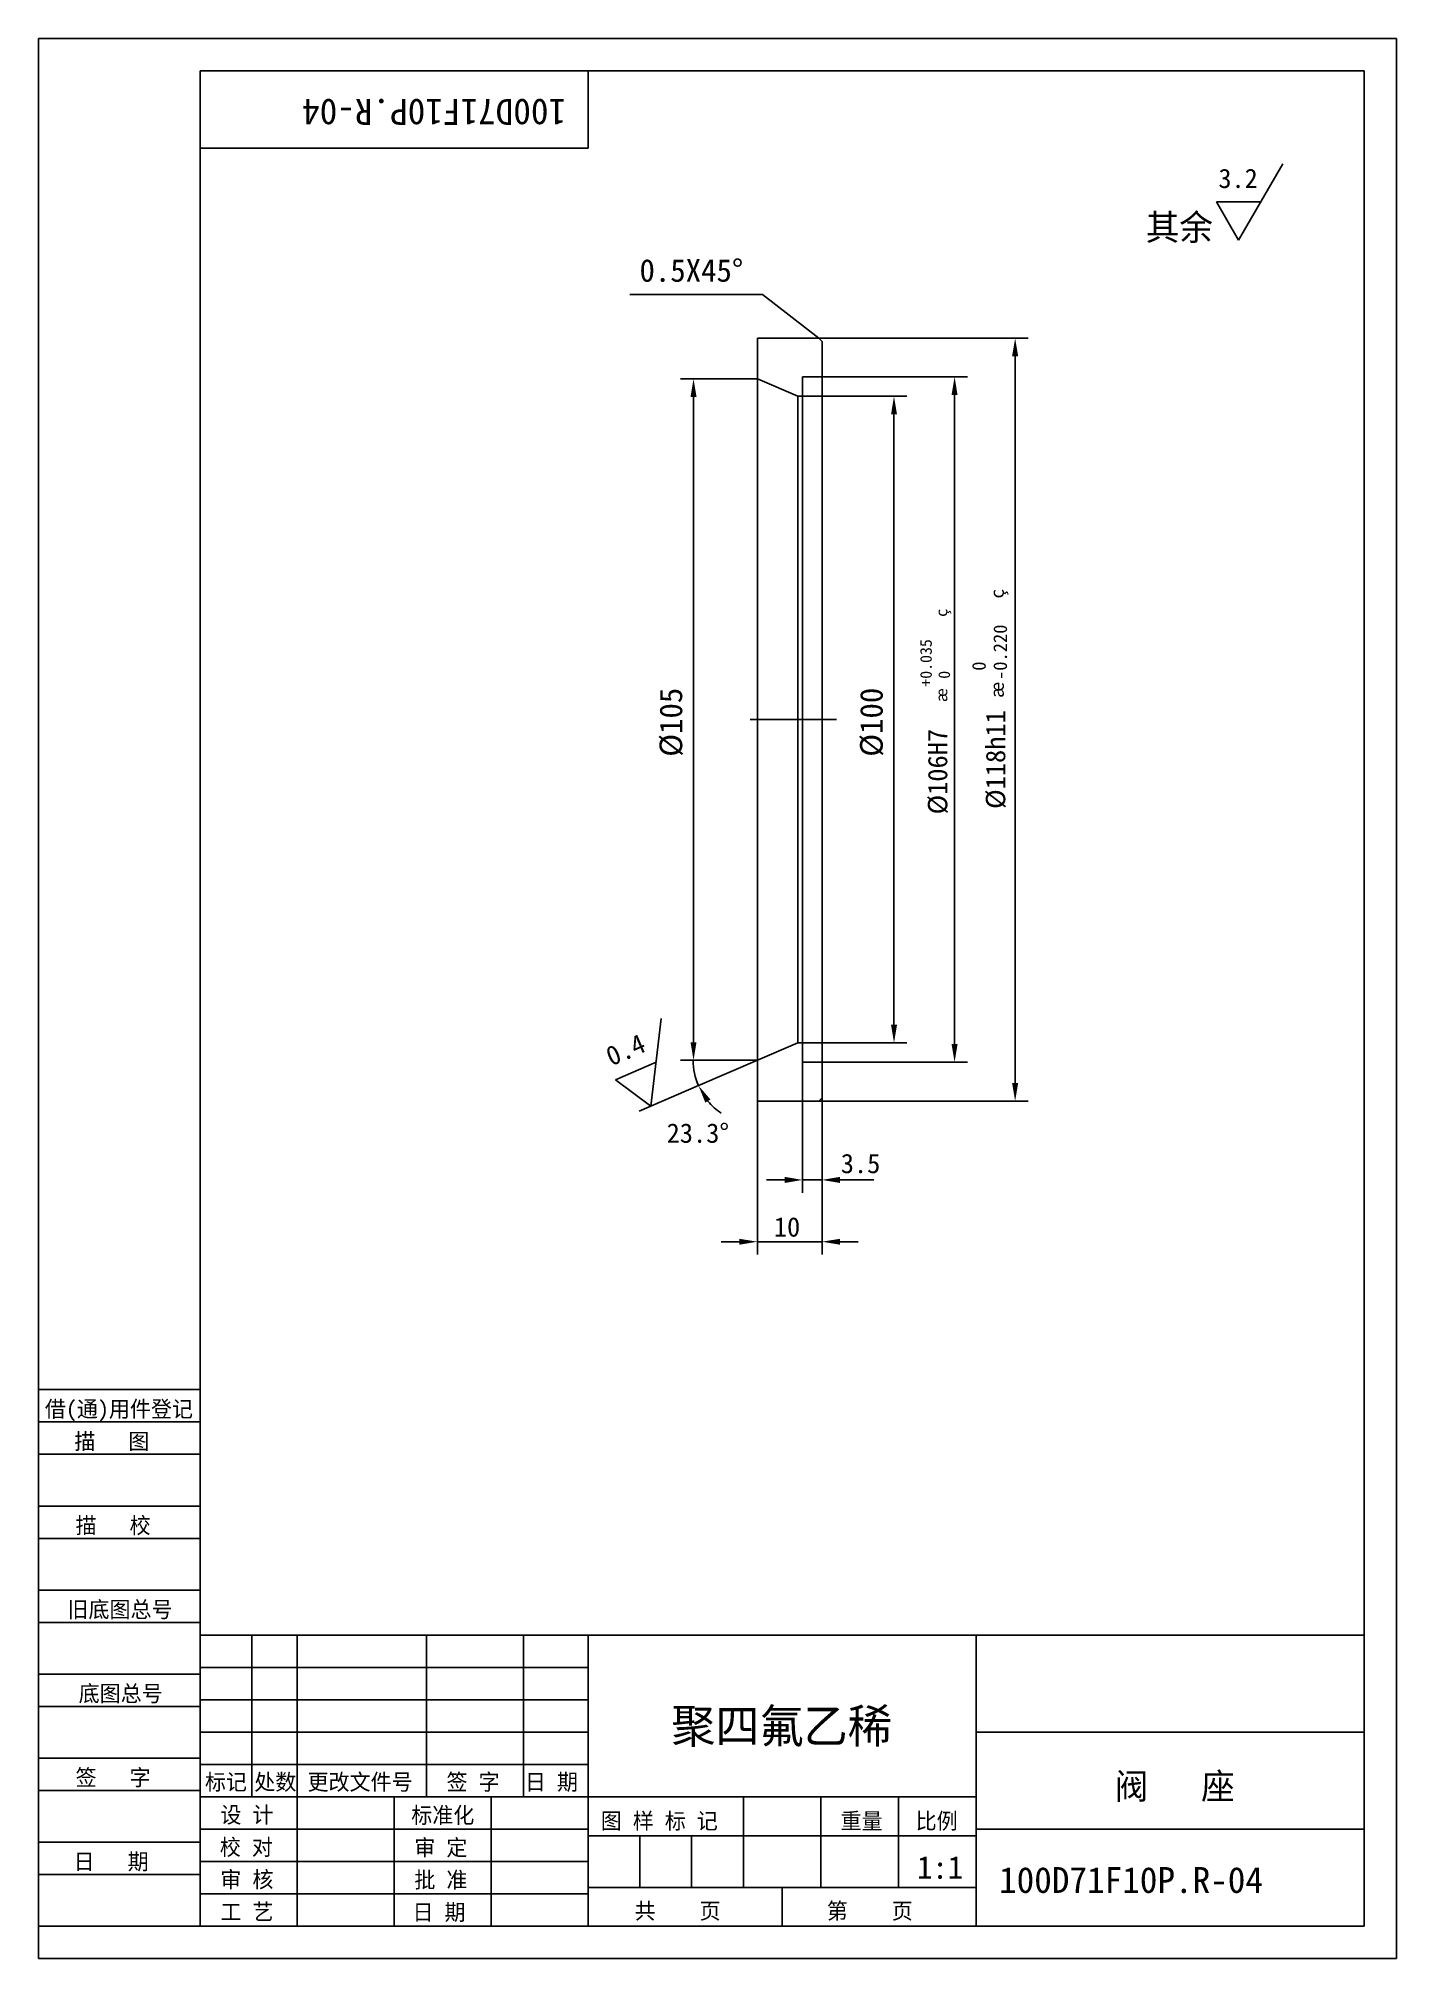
# Model space of a CAD drawing. Header units: metres. Extents: x 0 to 210, y 0 to 297.
import ezdxf

# ---------------------------------------------------------------- set-up
doc = ezdxf.new("R2010")
doc.units = ezdxf.units.M
for name, color, linetype in [('C', 6, 'Continuous'), ('D', 1, 'Continuous'), ('FL', 5, 'Continuous'), ('T', 7, 'Continuous'), ('TL', 4, 'Continuous')]:
    doc.layers.add(name, color=color, linetype=linetype)

# ---------------------------------------------------------------- blocks, each defined once
blk = doc.blocks.new('TUKUN4')
at = {"layer": 'FL'}
for p, q in [((0, 297), (0, 0)), ((210, 297), (0, 297)), ((210, 0), (210, 297)), ((0, 78), (25, 78)), ((0, 70), (25, 70)), ((0, 65), (25, 65)), ((0, 57), (25, 57)), ((0, 52), (25, 52)), ((33, 25), (33, 50)), ((40, 5), (40, 50)), ((60, 25), (60, 50)), ((75, 25), (75, 50)), ((25, 45), (85, 45)), ((0, 44), (25, 44)), ((0, 39), (25, 39)), ((25, 40), (85, 40)), ((25, 35), (85, 35)), ((0, 31), (25, 31)), ((25, 30), (85, 30)), ((0, 26), (25, 26)), ((70, 5), (70, 25)), ((0, 18), (25, 18)), ((25, 20), (85, 20)), ((25, 15), (85, 15)), ((0, 13), (25, 13)), ((25, 10), (85, 10)), ((0, 0), (210, 0))]:
    blk.add_line(p, q, dxfattribs=at)
at = {"layer": 'TL'}
for p, q in [((25, 5), (25, 292)), ((205, 292), (25, 292)), ((85, 292), (85, 280)), ((205, 5), (205, 292)), ((85, 280), (25, 280)), ((0, 88), (25, 88)), ((0, 83), (25, 83)), ((205, 50), (25, 50)), ((85, 5), (85, 50)), ((145, 5), (145, 50)), ((205, 35), (145, 35)), ((145, 25), (25, 25)), ((55, 5), (55, 25)), ((109, 11), (109, 25)), ((121, 11), (121, 25)), ((133, 11), (133, 25)), ((85, 19), (145, 19)), ((93, 11), (93, 19)), ((101, 11), (101, 19)), ((205, 20), (145, 20)), ((145, 11), (85, 11)), ((115, 5), (115, 11)), ((0, 5), (205, 5))]:
    blk.add_line(p, q, dxfattribs=at)
at = {"layer": 'T'}
for s, p in [('借(通)用件登记', (1, 83.76)), ('描   图', (5.56, 78.76)), ('描   校', (5.74, 65.76)), ('旧底图总号', (4.49, 52.76)), ('底图总号', (6.22, 39.76)), ('签   字', (5.74, 26.76)), ('标记', (25.75, 26.07)), ('处数', (33.38, 26.07)), ('更改文件号', (41.61, 26.07)), ('签 字', (63.1, 26.07)), ('日 期', (75.23, 26.07)), ('设 计', (28.14, 20.99)), ('标准化', (57.65, 20.93)), ('图 样 标 记', (86.95, 20.04)), ('重量', (124.03, 20.04)), ('比例', (135.64, 20.04)), ('校 对', (28.05, 15.99)), ('审 定', (58.13, 15.93)), ('日   期', (5.45, 13.76)), ('审 核', (28.14, 10.99)), ('批 准', (58.13, 10.93)), ('共    页', (92.18, 6.13)), ('第    页', (121.9, 6.13)), ('工 艺', (28.14, 5.99)), ('日 期', (57.84, 5.93))]:
    blk.add_text(s, height=2.5, dxfattribs=at).set_placement(p)

msp = doc.modelspace()

# ---------------------------------------------------------------- linework, layer by layer
at = {"layer": 'C'}
msp.add_line((110.03, 191.64), (123.41, 191.64), dxfattribs=at)
at = {"layer": 'D'}
for p, q in [((192.4, 277.62), (185.57, 265.79)), ((185.57, 265.79), (182.16, 271.71)), ((182.16, 271.71), (188.99, 271.71)), ((111.94, 257.37), (91.46, 257.37)), ((120.66, 250.64), (111.94, 257.37)), ((120.66, 250.64), (153.02, 250.64)), ((151.02, 247.84), (151.02, 135.44)), ((111.16, 244.34), (99.29, 244.34)), ((121.16, 244.64), (143.66, 244.64)), ((101.29, 141.74), (101.29, 241.54)), ((118.16, 241.64), (134.29, 241.64)), ((141.66, 141.44), (141.66, 241.84)), ((132.29, 238.84), (132.29, 144.44)), ((96.29, 145.42), (94.7, 131.85)), ((118.16, 141.64), (134.29, 141.64)), ((89.22, 135.93), (95.5, 138.63)), ((111.16, 138.94), (99.29, 138.94)), ((111.16, 138.94), (101.98, 134.98)), ((118.16, 138.64), (118.16, 118.44)), ((121.16, 138.64), (143.66, 138.64)), ((94.7, 131.85), (89.22, 135.93)), ((102.06, 135.02), (92.88, 131.06)), ((111.16, 132.64), (111.16, 108.88)), ((111.16, 132.64), (111.16, 108.88)), ((120.66, 132.64), (153.02, 132.64)), ((121.16, 133.14), (121.16, 118.44)), ((115.36, 120.44), (112.56, 120.44)), ((118.16, 120.44), (121.16, 120.44)), ((123.96, 120.44), (126.76, 120.44)), ((126.76, 120.44), (129.19, 120.44)), ((121.16, 118.44), (121.16, 108.88)), ((108.36, 110.88), (105.56, 110.88)), ((111.16, 110.88), (121.16, 110.88)), ((123.96, 110.88), (126.76, 110.88))]:
    msp.add_line(p, q, dxfattribs=at)
for start, end in [(180, 203.3), (219.54, 235.78)]:
    msp.add_arc((111.16, 138.94), 9.91, start, end, dxfattribs=at)
for points in [[(150.55, 247.84), (151.49, 247.84), (151.02, 250.64)], [(100.83, 241.54), (101.76, 241.54), (101.29, 244.34)], [(141.19, 241.84), (142.12, 241.84), (141.66, 244.64)], [(131.83, 238.84), (132.76, 238.84), (132.29, 241.64)], [(131.83, 144.44), (132.76, 144.44), (132.29, 141.64)], [(100.83, 141.74), (101.76, 141.74), (101.29, 138.94)], [(141.19, 141.44), (142.12, 141.44), (141.66, 138.64)], [(103.12, 132.39), (103.92, 132.87), (102.06, 135.02)], [(150.55, 135.44), (151.49, 135.44), (151.02, 132.64)], [(115.36, 120.91), (115.36, 119.97), (118.16, 120.44)], [(123.96, 120.91), (123.96, 119.97), (121.16, 120.44)], [(108.36, 111.34), (108.36, 110.41), (111.16, 110.88)], [(123.96, 111.34), (123.96, 110.41), (121.16, 110.88)]]:
    msp.add_solid(points, dxfattribs=at)
at = {"layer": 'TL'}
for p, q in [((111.16, 243.25), (111.16, 250.64)), ((111.16, 250.64), (120.66, 250.64)), ((121.16, 250.14), (120.66, 250.64)), ((121.16, 244.64), (121.16, 250.14)), ((111.16, 244.34), (117.43, 241.64)), ((118.16, 241.64), (118.16, 244.64)), ((118.16, 244.64), (121.16, 244.64)), ((121.16, 244.64), (121.16, 138.64)), ((111.16, 243.25), (111.16, 139.63)), ((117.43, 141.64), (117.43, 241.64)), ((117.43, 241.64), (118.16, 241.64)), ((118.16, 141.64), (118.16, 241.64)), ((111.16, 138.94), (117.43, 141.64)), ((111.16, 139.63), (111.16, 132.64)), ((117.43, 141.64), (118.16, 141.64)), ((118.16, 141.64), (118.16, 138.64)), ((118.16, 138.64), (121.16, 138.64)), ((121.16, 138.64), (121.16, 133.14)), ((111.16, 132.64), (120.66, 132.64)), ((121.16, 133.14), (120.66, 132.64))]:
    msp.add_line(p, q, dxfattribs=at)

# ---------------------------------------------------------------- block references
at = {"layer": 'D'}
msp.add_blockref('TUKUN4', (0, 0), dxfattribs=at)

# ---------------------------------------------------------------- texts
for s, height, rotation, p in [('100D71F10P.R-04', 4, 180, (81.59, 287.62)), ('%%231', 2.1, 90, (149.27, 210.37)), ('%%231', 1.8, 90, (140.53, 207.53)), ('-0.220', 2.1, 90, (149.76, 197.77)), ('+0.035', 1.8, 90, (138.13, 196.73)), (' 0', 1.8, 90, (140.95, 196.73)), (' 0', 2.1, 90, (146.47, 197.77)), ('%%C105', 3.5, 90, (99.54, 185.89)), ('%%C100', 3.5, 90, (130.54, 185.89)), ('%%230', 1.8, 90, (140.53, 194.33)), ('%%230', 2.1, 90, (149.27, 194.97)), ('%%C118h11', 3, 90, (149.49, 177.82)), ('%%C106H7', 3, 90, (140.53, 176.97)), ('0.4', 2.98, 23.3, (88.58, 138))]:
    msp.add_text(s, height=height, rotation=rotation, dxfattribs=at).set_placement(p)
for s, height, p in [('3.2', 2.98, (182.45, 273.86)), ('其余', 4, (171.21, 265.79)), ('0.5X45%%d', 3.5, (92.94, 259.36)), ('23.3%%D', 3, (97.13, 126.18)), ('3.5', 3, (124.06, 121.48)), ('10', 3, (113.71, 111.67)), ('聚四氟乙稀', 5.25, (97.84, 33.36)), ('阀   座', 4, (166.41, 24.66)), ('1:1', 3.5, (135.85, 12.35)), ('100D71F10P.R-04', 4, (148.53, 10.16))]:
    msp.add_text(s, height=height, dxfattribs=at).set_placement(p)

doc.saveas('drawing.dxf')
